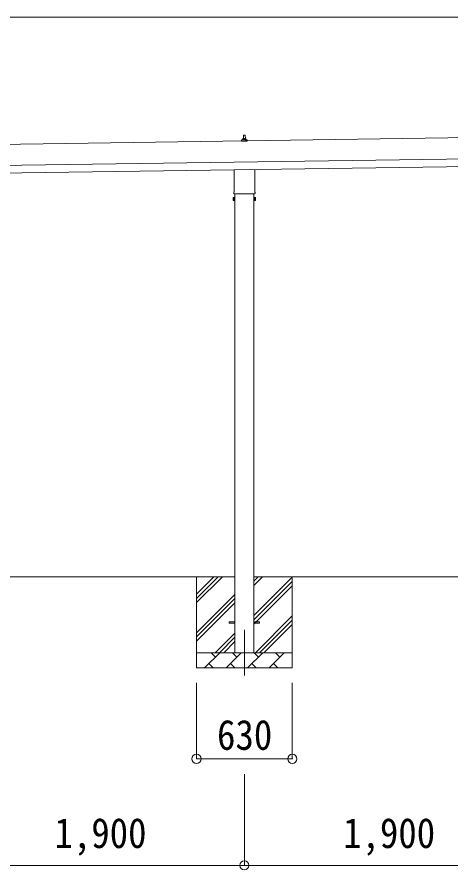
# Model space of a CAD drawing. Units: millimetres at full size, sheet at 1:60. Extents: x -16864 to 16864, y -11640 to 11640.
# Drawn here: x 2144 to 5000, y -8625 to -3006 of the extents above; entities that cross this region are included whole.
import ezdxf
from ezdxf.enums import TextEntityAlignment as Align

# ---------------------------------------------------------------- set-up
doc = ezdxf.new("R2010")
doc.units = ezdxf.units.MM
doc.header["$LTSCALE"] = 60
doc.header["$PDMODE"] = 32
doc.header["$PDSIZE"] = 60
doc.linetypes.add('CHAIN1', pattern=[8, 5, -1, 1, -1])
for name, color, linetype, lineweight in [('0-1_Defpoints', 7, 'CHAIN1', 9), ('0-2_TEXT1', 4, 'Continuous', 9), ('0-3_SHAPE', 7, 'Continuous', 9), ('0-8_TABLE1', 6, 'Continuous', 9)]:
    doc.layers.add(name, color=color, linetype=linetype, lineweight=lineweight)
doc.styles.add('ＭＳ ゴシック', font='')
doc.styles.get('ＭＳ ゴシック').set_extended_font_data('MS Gothic')

msp = doc.modelspace()

# ---------------------------------------------------------------- linework, layer by layer
at = {"layer": '0-1_Defpoints'}
msp.add_line((3640.59, -7043.97), (3640.59, -7392.97), dxfattribs=at)
at = {"layer": '0-2_TEXT1'}
for p, q in [((6480.66, -3781.28), (850.19, -3861.72)), ((3622.65, -3824.5), (3622.65, -3816.79)), ((3623.03, -3816), (3658.76, -3816)), ((3623.41, -3815.82), (3630.13, -3814.19)), ((3630.51, -3814), (3651.28, -3814)), ((3630.9, -3813.22), (3630.9, -3809)), ((3631.9, -3809), (3649.9, -3809)), ((3634.9, -3809), (3635.62, -3785.48)), ((3636.62, -3784.5), (3645.17, -3784.5)), ((3646.17, -3785.48), (3646.9, -3809)), ((3650.9, -3813.22), (3650.9, -3809)), ((3658.38, -3815.82), (3651.66, -3814.19)), ((3659.15, -3824.5), (3659.15, -3816.79)), ((3659.15, -3824.5), (3622.65, -3824.5)), ((852.19, -4001.7), (6482.66, -3921.27)), ((852.91, -4051.7), (6483.37, -3971.26)), ((3572.29, -4158.49), (3572.29, -4012.85)), ((3708.89, -4010.9), (3708.89, -4158.49)), ((3566.59, -4196.76), (3567.35, -4195.45)), ((3566.59, -4196.76), (3566.59, -4213.76)), ((3566.59, -4213.76), (3567.35, -4215.08)), ((3573.59, -4200.35), (3567.35, -4200.35)), ((3573.59, -4210.17), (3567.35, -4210.17)), ((3570.59, -4167.26), (3570.59, -4161.76)), ((3708.53, -4170.76), (3572.65, -4170.76)), ((3578.09, -4170.76), (3578.09, -7193.97)), ((3703.09, -7193.97), (3703.09, -4170.76)), ((3707.59, -4200.35), (3713.83, -4200.35)), ((3707.59, -4210.17), (3713.83, -4210.17)), ((3710.59, -4161.76), (3710.59, -4167.26)), ((3714.59, -4196.76), (3713.83, -4195.45)), ((3714.59, -4213.76), (3713.83, -4215.08)), ((3714.59, -4196.76), (3714.59, -4213.76)), ((3573.59, -4215.08), (3567.35, -4215.08)), ((3576.09, -4214.46), (3573.59, -4214.46)), ((3705.09, -4214.46), (3707.59, -4214.46)), ((3707.59, -4215.08), (3713.83, -4215.08)), ((3540.59, -6989.47), (3578.09, -6989.47)), ((3540.59, -6998.47), (3540.59, -6989.47)), ((3540.59, -6989.47), (3578.09, -6989.47)), ((3540.59, -6998.47), (3540.59, -6989.47)), ((3540.59, -6998.47), (3578.09, -6998.47)), ((3540.59, -6998.47), (3578.09, -6998.47)), ((3703.09, -6989.47), (3740.59, -6989.47)), ((3703.09, -6989.47), (3740.59, -6989.47)), ((3703.09, -6998.47), (3740.59, -6998.47)), ((3703.09, -6998.47), (3740.59, -6998.47)), ((3740.59, -6998.47), (3740.59, -6989.47)), ((3740.59, -6998.47), (3740.59, -6989.47))]:
    msp.add_line(p, q, dxfattribs=at)
for points in [[(3573.59, -4215.08), (3573.59, -4195.45), (3567.35, -4195.45)], [(3573.59, -4214.46), (3573.59, -4196.06), (3576.09, -4196.06)], [(3707.59, -4214.46), (3707.59, -4196.06), (3705.09, -4196.06)], [(3707.59, -4215.08), (3707.59, -4195.45), (3713.83, -4195.45)]]:
    msp.add_lwpolyline(points, dxfattribs=at)
for points in [[(3576.09, -4215.76), (3576.09, -4194.76), (3578.09, -4194.76), (3578.09, -4215.76)], [(3705.09, -4215.76), (3705.09, -4194.76), (3703.09, -4194.76), (3703.09, -4215.76)]]:
    msp.add_lwpolyline(points, close=True, dxfattribs=at)
for centre, radius, start, end in [((3623.65, -3816.79), 1, 103.62699, 180), ((3629.9, -3813.22), 1, 283.62699, 0), ((3634.98, -3809.64), 4.13, 90, 171.17633), ((3631.9, -3810), 1, 90, 180), ((3636.62, -3785.5), 1, 90, 178.60509), ((3644.23, -3809), 4.83, 133.60282, 180), ((3637.56, -3809), 4.83, 0, 46.39718), ((3645.17, -3785.5), 1, 1.39491, 90), ((3646.81, -3809.64), 4.13, 8.82367, 90), ((3649.9, -3810), 1, 0, 90), ((3651.9, -3813.22), 1, 180, 256.37301), ((3658.15, -3816.79), 1, 0, 76.37301), ((3570.93, -4197.9), 4.34, 145.61575, 214.38425), ((3582.83, -4205.26), 16.24, 162.41205, 197.58795), ((3570.93, -4212.62), 4.34, 145.61575, 214.38425), ((3574.59, -4161.76), 4, 125.09963, 180), ((3574.59, -4167.26), 4, 180, 194.47751), ((3574.59, -4167.26), 4, 194.47751, 241.04498), ((3706.59, -4167.26), 4, 298.95502, 345.52249), ((3706.59, -4161.76), 4, 0, 54.90037), ((3706.59, -4167.26), 4, 345.52249, 0), ((3710.24, -4197.9), 4.34, 325.61575, 34.38425), ((3698.35, -4205.26), 16.24, 342.41205, 17.58795), ((3710.24, -4212.62), 4.34, 325.61575, 34.38425)]:
    msp.add_arc(centre, radius, start, end, dxfattribs=at)
at = {"layer": '0-3_SHAPE'}
for p, q in [((3578.09, -6693.97), (1803.09, -6693.97)), ((3325.59, -6693.97), (3325.59, -7293.97)), ((3325.59, -6807.46), (3439.07, -6693.97)), ((3325.59, -6835.74), (3467.36, -6693.97)), ((3325.59, -6864.03), (3495.64, -6693.97)), ((5478.09, -6693.97), (3703.09, -6693.97)), ((3703.09, -6722.8), (3731.91, -6693.97)), ((3703.09, -6751.08), (3760.2, -6693.97)), ((3703.09, -6949.07), (3955.59, -6696.57)), ((3703.09, -6977.36), (3955.59, -6724.86)), ((3955.59, -6693.97), (3955.59, -7293.97)), ((3703.09, -7005.64), (3955.59, -6753.14)), ((3325.59, -7062.02), (3578.09, -6809.52)), ((3325.59, -7090.3), (3578.09, -6837.8)), ((3325.59, -7118.58), (3578.09, -6866.08)), ((3712.75, -7193.97), (3955.59, -6951.13)), ((3741.03, -7193.97), (3955.59, -6979.42)), ((3769.31, -7193.97), (3955.59, -7007.7)), ((3448.19, -7193.97), (3578.09, -7064.07)), ((3476.47, -7193.97), (3578.09, -7092.36)), ((3504.76, -7193.97), (3578.09, -7120.64)), ((3325.59, -7193.97), (3955.59, -7193.97)), ((3378.46, -7293.97), (3478.46, -7193.97)), ((3449.9, -7222.53), (3421.35, -7193.97)), ((3519.88, -7293.97), (3619.88, -7193.97)), ((3591.32, -7222.53), (3562.77, -7193.97)), ((3661.3, -7293.97), (3761.3, -7193.97)), ((3732.75, -7222.53), (3704.19, -7193.97)), ((3802.72, -7293.97), (3902.72, -7193.97)), ((3874.17, -7222.53), (3845.61, -7193.97)), ((3955.59, -7293.97), (3325.59, -7293.97)), ((3407.01, -7265.42), (3435.56, -7293.97)), ((3548.43, -7265.42), (3576.98, -7293.97)), ((3689.85, -7265.42), (3718.41, -7293.97)), ((3831.27, -7265.42), (3859.83, -7293.97))]:
    msp.add_line(p, q, dxfattribs=at)
at = {"layer": '0-8_TABLE1'}
for p, q in [((12166.59, -3006.34), (817.59, -3006.34)), ((3325.59, -7892.97), (3325.59, -7392.97)), ((3955.59, -7892.97), (3955.59, -7392.97)), ((3325.59, -7892.97), (3955.59, -7892.97)), ((3640.59, -8594.97), (3640.59, -7994.97)), ((3640.59, -8594.97), (1740.59, -8594.97)), ((5540.59, -8594.97), (3640.59, -8594.97))]:
    msp.add_line(p, q, dxfattribs=at)
for p in [(3325.59, -7892.97), (3955.59, -7892.97), (3640.59, -8594.97)]:
    msp.add_point(p, dxfattribs=at)

# ---------------------------------------------------------------- texts
at = {"layer": '0-8_TABLE1', "color": 7, "style": 'ＭＳ ゴシック', "width": 0.9}
for s, p in [('630', (3460.59, -7892.97)), ('1,900', (2390.59, -8539.97)), ('1,900', (4290.59, -8539.97))]:
    msp.add_text(s, height=197.9, dxfattribs=at).set_placement(p, align=Align.BOTTOM_LEFT)

doc.saveas('drawing.dxf')
